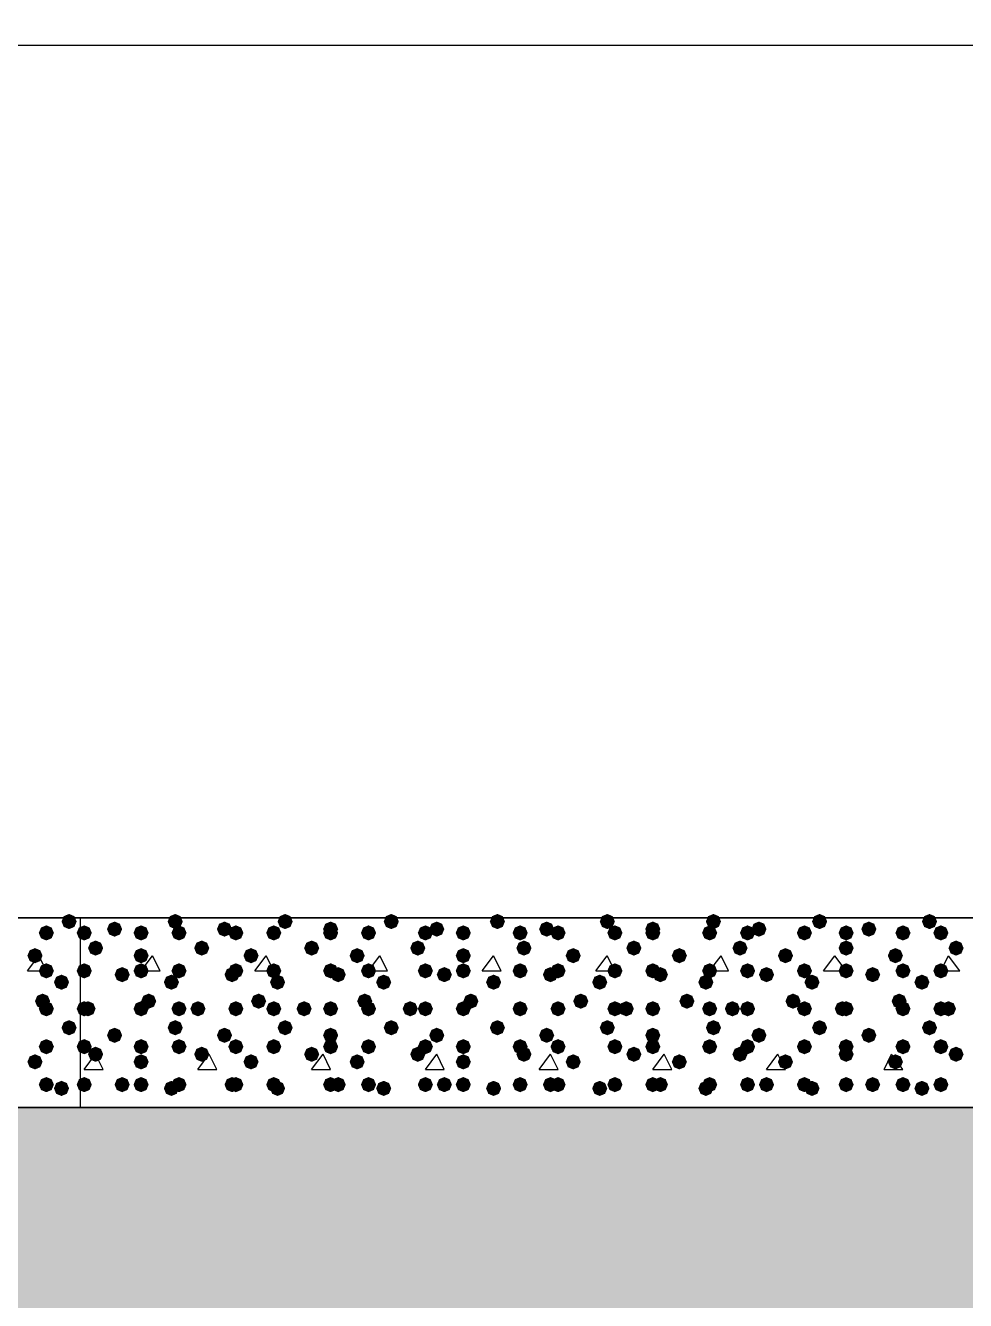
# Model space of a CAD drawing. Header units: millimetres. Extents: x 0 to 420, y 0 to 297.
# Drawn here: x 238.7 to 249.2, y 160.11 to 174.34 of the extents above; entities that cross this region are included whole.
import ezdxf

# ---------------------------------------------------------------- set-up
doc = ezdxf.new("R2010")
doc.units = ezdxf.units.MM
doc.layers.get('0').update_dxf_attribs({"linetype": 'CONTINUOUS'})

msp = doc.modelspace()

# ---------------------------------------------------------------- hatches: boundary and pattern name
at = {"true_color": 0x000007}
for points in [[(239.268, 164.338), (239.243129, 164.278204), (239.183333, 164.253333), (239.123538, 164.278204), (239.098667, 164.338), (239.123537, 164.397796), (239.183333, 164.422667), (239.243129, 164.397796)], [(239.014, 164.211), (238.989129, 164.151204), (238.929333, 164.126333), (238.869538, 164.151204), (238.844667, 164.211), (238.869537, 164.270796), (238.929333, 164.295667), (238.989129, 164.270796)], [(238.887, 163.957), (238.862129, 163.897204), (238.802333, 163.872333), (238.742538, 163.897204), (238.717667, 163.957), (238.742537, 164.016796), (238.802333, 164.041667), (238.862129, 164.016796)], [(239.014, 163.787667), (238.989129, 163.727871), (238.929333, 163.703), (238.869538, 163.727871), (238.844667, 163.787667), (238.869537, 163.847462), (238.929333, 163.872333), (238.989129, 163.847463)], [(239.183333, 163.660667), (239.158462, 163.600871), (239.098667, 163.576), (239.038871, 163.600871), (239.014, 163.660667), (239.038871, 163.720462), (239.098667, 163.745333), (239.158462, 163.720463)], [(238.971667, 163.449), (238.946796, 163.389204), (238.887, 163.364333), (238.827204, 163.389204), (238.802333, 163.449), (238.827204, 163.508796), (238.887, 163.533667), (238.946796, 163.508796)], [(239.014, 163.364333), (238.989129, 163.304537), (238.929333, 163.279667), (238.869538, 163.304537), (238.844667, 163.364333), (238.869537, 163.424129), (238.929333, 163.449), (238.989129, 163.424129)], [(239.268, 163.152667), (239.243129, 163.092871), (239.183333, 163.068), (239.123538, 163.092871), (239.098667, 163.152667), (239.123537, 163.212462), (239.183333, 163.237333), (239.243129, 163.212463)], [(239.014, 162.941), (238.989129, 162.881204), (238.929333, 162.856333), (238.869538, 162.881204), (238.844667, 162.941), (238.869537, 163.000796), (238.929333, 163.025667), (238.989129, 163.000796)], [(238.887, 162.771667), (238.862129, 162.711871), (238.802333, 162.687), (238.742538, 162.711871), (238.717667, 162.771667), (238.742537, 162.831462), (238.802333, 162.856333), (238.862129, 162.831463)], [(239.014, 162.517667), (238.989129, 162.457871), (238.929333, 162.433), (238.869538, 162.457871), (238.844667, 162.517667), (238.869537, 162.577462), (238.929333, 162.602333), (238.989129, 162.577463)], [(239.183333, 162.475333), (239.158462, 162.415537), (239.098667, 162.390667), (239.038871, 162.415537), (239.014, 162.475333), (239.038871, 162.535129), (239.098667, 162.56), (239.158462, 162.535129)]]:
    msp.add_hatch(color=0, dxfattribs=at).paths.add_polyline_path(points, flags=0)
at = {"true_color": 0x000008}
for points in [[(240.453333, 164.338), (240.428462, 164.278204), (240.368667, 164.253333), (240.308871, 164.278204), (240.284, 164.338), (240.308871, 164.397796), (240.368667, 164.422667), (240.428462, 164.397796)], [(241.681, 164.338), (241.656129, 164.278204), (241.596333, 164.253333), (241.536538, 164.278204), (241.511667, 164.338), (241.536537, 164.397796), (241.596333, 164.422667), (241.656129, 164.397796)], [(242.866333, 164.338), (242.841462, 164.278204), (242.781667, 164.253333), (242.721871, 164.278204), (242.697, 164.338), (242.721871, 164.397796), (242.781667, 164.422667), (242.841462, 164.397796)], [(244.051667, 164.338), (244.026796, 164.278204), (243.967, 164.253333), (243.907204, 164.278204), (243.882333, 164.338), (243.907204, 164.397796), (243.967, 164.422667), (244.026796, 164.397796)], [(245.279333, 164.338), (245.254462, 164.278204), (245.194667, 164.253333), (245.134871, 164.278204), (245.11, 164.338), (245.134871, 164.397796), (245.194667, 164.422667), (245.254462, 164.397796)], [(246.464667, 164.338), (246.439796, 164.278204), (246.38, 164.253333), (246.320204, 164.278204), (246.295333, 164.338), (246.320204, 164.397796), (246.38, 164.422667), (246.439796, 164.397796)], [(247.65, 164.338), (247.625129, 164.278204), (247.565333, 164.253333), (247.505538, 164.278204), (247.480667, 164.338), (247.505537, 164.397796), (247.565333, 164.422667), (247.625129, 164.397796)], [(248.877667, 164.338), (248.852796, 164.278204), (248.793, 164.253333), (248.733204, 164.278204), (248.708333, 164.338), (248.733204, 164.397796), (248.793, 164.422667), (248.852796, 164.397796)], [(239.437333, 164.211), (239.412463, 164.151204), (239.352667, 164.126333), (239.292871, 164.151204), (239.268, 164.211), (239.292871, 164.270796), (239.352667, 164.295667), (239.412462, 164.270796)], [(239.776, 164.253333), (239.751129, 164.193537), (239.691333, 164.168667), (239.631538, 164.193537), (239.606667, 164.253333), (239.631537, 164.313129), (239.691333, 164.338), (239.751129, 164.313129)], [(240.072333, 164.211), (240.047462, 164.151204), (239.987667, 164.126333), (239.927871, 164.151204), (239.903, 164.211), (239.927871, 164.270796), (239.987667, 164.295667), (240.047462, 164.270796)], [(240.495667, 164.211), (240.470796, 164.151204), (240.411, 164.126333), (240.351204, 164.151204), (240.326333, 164.211), (240.351204, 164.270796), (240.411, 164.295667), (240.470796, 164.270796)], [(241.003667, 164.253333), (240.978796, 164.193537), (240.919, 164.168667), (240.859204, 164.193537), (240.834333, 164.253333), (240.859204, 164.313129), (240.919, 164.338), (240.978796, 164.313129)], [(241.130667, 164.211), (241.105796, 164.151204), (241.046, 164.126333), (240.986204, 164.151204), (240.961333, 164.211), (240.986204, 164.270796), (241.046, 164.295667), (241.105796, 164.270796)], [(241.554, 164.211), (241.529129, 164.151204), (241.469333, 164.126333), (241.409538, 164.151204), (241.384667, 164.211), (241.409537, 164.270796), (241.469333, 164.295667), (241.529129, 164.270796)], [(242.189, 164.253333), (242.164129, 164.193537), (242.104333, 164.168667), (242.044537, 164.193537), (242.019667, 164.253333), (242.044537, 164.313129), (242.104333, 164.338), (242.164129, 164.313129)], [(242.189, 164.211), (242.164129, 164.151204), (242.104333, 164.126333), (242.044537, 164.151204), (242.019667, 164.211), (242.044537, 164.270796), (242.104333, 164.295667), (242.164129, 164.270796)], [(242.612333, 164.211), (242.587462, 164.151204), (242.527667, 164.126333), (242.467871, 164.151204), (242.443, 164.211), (242.467871, 164.270796), (242.527667, 164.295667), (242.587462, 164.270796)], [(243.247333, 164.211), (243.222462, 164.151204), (243.162667, 164.126333), (243.102871, 164.151204), (243.078, 164.211), (243.102871, 164.270796), (243.162667, 164.295667), (243.222462, 164.270796)], [(243.374333, 164.253333), (243.349463, 164.193537), (243.289667, 164.168667), (243.229871, 164.193537), (243.205, 164.253333), (243.229871, 164.313129), (243.289667, 164.338), (243.349462, 164.313129)], [(243.670667, 164.211), (243.645796, 164.151204), (243.586, 164.126333), (243.526204, 164.151204), (243.501333, 164.211), (243.526204, 164.270796), (243.586, 164.295667), (243.645796, 164.270796)], [(244.305667, 164.211), (244.280796, 164.151204), (244.221, 164.126333), (244.161204, 164.151204), (244.136333, 164.211), (244.161204, 164.270796), (244.221, 164.295667), (244.280796, 164.270796)], [(244.602, 164.253333), (244.577129, 164.193537), (244.517333, 164.168667), (244.457538, 164.193537), (244.432667, 164.253333), (244.457537, 164.313129), (244.517333, 164.338), (244.577129, 164.313129)], [(244.729, 164.211), (244.704129, 164.151204), (244.644333, 164.126333), (244.584538, 164.151204), (244.559667, 164.211), (244.584537, 164.270796), (244.644333, 164.295667), (244.704129, 164.270796)], [(245.364, 164.211), (245.339129, 164.151204), (245.279333, 164.126333), (245.219538, 164.151204), (245.194667, 164.211), (245.219537, 164.270796), (245.279333, 164.295667), (245.339129, 164.270796)], [(245.787333, 164.253333), (245.762462, 164.193537), (245.702667, 164.168667), (245.642871, 164.193537), (245.618, 164.253333), (245.642871, 164.313129), (245.702667, 164.338), (245.762462, 164.313129)], [(245.787333, 164.211), (245.762462, 164.151204), (245.702667, 164.126333), (245.642871, 164.151204), (245.618, 164.211), (245.642871, 164.270796), (245.702667, 164.295667), (245.762462, 164.270796)], [(246.422333, 164.211), (246.397462, 164.151204), (246.337667, 164.126333), (246.277871, 164.151204), (246.253, 164.211), (246.277871, 164.270796), (246.337667, 164.295667), (246.397462, 164.270796)], [(246.845667, 164.211), (246.820796, 164.151204), (246.761, 164.126333), (246.701204, 164.151204), (246.676333, 164.211), (246.701204, 164.270796), (246.761, 164.295667), (246.820796, 164.270796)], [(246.972667, 164.253333), (246.947796, 164.193537), (246.888, 164.168667), (246.828204, 164.193537), (246.803333, 164.253333), (246.828204, 164.313129), (246.888, 164.338), (246.947796, 164.313129)], [(247.480667, 164.211), (247.455796, 164.151204), (247.396, 164.126333), (247.336204, 164.151204), (247.311333, 164.211), (247.336204, 164.270796), (247.396, 164.295667), (247.455796, 164.270796)], [(247.946333, 164.211), (247.921462, 164.151204), (247.861667, 164.126333), (247.801871, 164.151204), (247.777, 164.211), (247.801871, 164.270796), (247.861667, 164.295667), (247.921462, 164.270796)], [(248.200333, 164.253333), (248.175462, 164.193537), (248.115667, 164.168667), (248.055871, 164.193537), (248.031, 164.253333), (248.055871, 164.313129), (248.115667, 164.338), (248.175462, 164.313129)], [(248.581333, 164.211), (248.556462, 164.151204), (248.496667, 164.126333), (248.436871, 164.151204), (248.412, 164.211), (248.436871, 164.270796), (248.496667, 164.295667), (248.556462, 164.270796)], [(249.004667, 164.211), (248.979796, 164.151204), (248.92, 164.126333), (248.860204, 164.151204), (248.835333, 164.211), (248.860204, 164.270796), (248.92, 164.295667), (248.979796, 164.270796)], [(239.564333, 164.041667), (239.539463, 163.981871), (239.479667, 163.957), (239.419871, 163.981871), (239.395, 164.041667), (239.419871, 164.101462), (239.479667, 164.126333), (239.539462, 164.101463)], [(240.749667, 164.041667), (240.724796, 163.981871), (240.665, 163.957), (240.605204, 163.981871), (240.580333, 164.041667), (240.605204, 164.101462), (240.665, 164.126333), (240.724796, 164.101463)], [(241.977333, 164.041667), (241.952462, 163.981871), (241.892667, 163.957), (241.832871, 163.981871), (241.808, 164.041667), (241.832871, 164.101462), (241.892667, 164.126333), (241.952462, 164.101463)], [(243.162667, 164.041667), (243.137796, 163.981871), (243.078, 163.957), (243.018204, 163.981871), (242.993333, 164.041667), (243.018204, 164.101462), (243.078, 164.126333), (243.137796, 164.101463)], [(244.348, 164.041667), (244.323129, 163.981871), (244.263333, 163.957), (244.203537, 163.981871), (244.178667, 164.041667), (244.203537, 164.101462), (244.263333, 164.126333), (244.323129, 164.101463)], [(245.575667, 164.041667), (245.550796, 163.981871), (245.491, 163.957), (245.431204, 163.981871), (245.406333, 164.041667), (245.431204, 164.101462), (245.491, 164.126333), (245.550796, 164.101463)], [(246.761, 164.041667), (246.736129, 163.981871), (246.676333, 163.957), (246.616538, 163.981871), (246.591667, 164.041667), (246.616537, 164.101462), (246.676333, 164.126333), (246.736129, 164.101463)], [(247.946333, 164.041667), (247.921462, 163.981871), (247.861667, 163.957), (247.801871, 163.981871), (247.777, 164.041667), (247.801871, 164.101462), (247.861667, 164.126333), (247.921462, 164.101463)], [(249.174, 164.041667), (249.149129, 163.981871), (249.089333, 163.957), (249.029538, 163.981871), (249.004667, 164.041667), (249.029537, 164.101462), (249.089333, 164.126333), (249.149129, 164.101463)], [(240.072333, 163.957), (240.047462, 163.897204), (239.987667, 163.872333), (239.927871, 163.897204), (239.903, 163.957), (239.927871, 164.016796), (239.987667, 164.041667), (240.047462, 164.016796)], [(241.3, 163.957), (241.275129, 163.897204), (241.215333, 163.872333), (241.155538, 163.897204), (241.130667, 163.957), (241.155537, 164.016796), (241.215333, 164.041667), (241.275129, 164.016796)], [(242.485333, 163.957), (242.460462, 163.897204), (242.400667, 163.872333), (242.340871, 163.897204), (242.316, 163.957), (242.340871, 164.016796), (242.400667, 164.041667), (242.460462, 164.016796)], [(243.670667, 163.957), (243.645796, 163.897204), (243.586, 163.872333), (243.526204, 163.897204), (243.501333, 163.957), (243.526204, 164.016796), (243.586, 164.041667), (243.645796, 164.016796)], [(244.898333, 163.957), (244.873462, 163.897204), (244.813667, 163.872333), (244.753871, 163.897204), (244.729, 163.957), (244.753871, 164.016796), (244.813667, 164.041667), (244.873462, 164.016796)], [(246.083667, 163.957), (246.058796, 163.897204), (245.999, 163.872333), (245.939204, 163.897204), (245.914333, 163.957), (245.939204, 164.016796), (245.999, 164.041667), (246.058796, 164.016796)], [(247.269, 163.957), (247.244129, 163.897204), (247.184333, 163.872333), (247.124538, 163.897204), (247.099667, 163.957), (247.124537, 164.016796), (247.184333, 164.041667), (247.244129, 164.016796)], [(248.496667, 163.957), (248.471796, 163.897204), (248.412, 163.872333), (248.352204, 163.897204), (248.327333, 163.957), (248.352204, 164.016796), (248.412, 164.041667), (248.471796, 164.016796)], [(239.437333, 163.787667), (239.412463, 163.727871), (239.352667, 163.703), (239.292871, 163.727871), (239.268, 163.787667), (239.292871, 163.847462), (239.352667, 163.872333), (239.412462, 163.847463)], [(239.860667, 163.745333), (239.835796, 163.685537), (239.776, 163.660667), (239.716204, 163.685537), (239.691333, 163.745333), (239.716204, 163.805129), (239.776, 163.83), (239.835796, 163.805129)], [(240.072333, 163.787667), (240.047462, 163.727871), (239.987667, 163.703), (239.927871, 163.727871), (239.903, 163.787667), (239.927871, 163.847462), (239.987667, 163.872333), (240.047462, 163.847463)], [(240.495667, 163.787667), (240.470796, 163.727871), (240.411, 163.703), (240.351204, 163.727871), (240.326333, 163.787667), (240.351204, 163.847462), (240.411, 163.872333), (240.470796, 163.847463)], [(241.088333, 163.745333), (241.063462, 163.685537), (241.003667, 163.660667), (240.943871, 163.685537), (240.919, 163.745333), (240.943871, 163.805129), (241.003667, 163.83), (241.063462, 163.805129)], [(241.130667, 163.787667), (241.105796, 163.727871), (241.046, 163.703), (240.986204, 163.727871), (240.961333, 163.787667), (240.986204, 163.847462), (241.046, 163.872333), (241.105796, 163.847463)], [(241.554, 163.787667), (241.529129, 163.727871), (241.469333, 163.703), (241.409538, 163.727871), (241.384667, 163.787667), (241.409537, 163.847462), (241.469333, 163.872333), (241.529129, 163.847463)], [(242.189, 163.787667), (242.164129, 163.727871), (242.104333, 163.703), (242.044537, 163.727871), (242.019667, 163.787667), (242.044537, 163.847462), (242.104333, 163.872333), (242.164129, 163.847463)], [(242.273667, 163.745333), (242.248796, 163.685537), (242.189, 163.660667), (242.129204, 163.685537), (242.104333, 163.745333), (242.129204, 163.805129), (242.189, 163.83), (242.248796, 163.805129)], [(242.612333, 163.787667), (242.587462, 163.727871), (242.527667, 163.703), (242.467871, 163.727871), (242.443, 163.787667), (242.467871, 163.847462), (242.527667, 163.872333), (242.587462, 163.847463)], [(243.247333, 163.787667), (243.222462, 163.727871), (243.162667, 163.703), (243.102871, 163.727871), (243.078, 163.787667), (243.102871, 163.847462), (243.162667, 163.872333), (243.222462, 163.847463)], [(243.459, 163.745333), (243.434129, 163.685537), (243.374333, 163.660667), (243.314538, 163.685537), (243.289667, 163.745333), (243.314537, 163.805129), (243.374333, 163.83), (243.434129, 163.805129)], [(243.670667, 163.787667), (243.645796, 163.727871), (243.586, 163.703), (243.526204, 163.727871), (243.501333, 163.787667), (243.526204, 163.847462), (243.586, 163.872333), (243.645796, 163.847463)], [(244.305667, 163.787667), (244.280796, 163.727871), (244.221, 163.703), (244.161204, 163.727871), (244.136333, 163.787667), (244.161204, 163.847462), (244.221, 163.872333), (244.280796, 163.847463)], [(244.644333, 163.745333), (244.619463, 163.685537), (244.559667, 163.660667), (244.499871, 163.685537), (244.475, 163.745333), (244.499871, 163.805129), (244.559667, 163.83), (244.619462, 163.805129)], [(244.729, 163.787667), (244.704129, 163.727871), (244.644333, 163.703), (244.584538, 163.727871), (244.559667, 163.787667), (244.584537, 163.847462), (244.644333, 163.872333), (244.704129, 163.847463)], [(245.364, 163.787667), (245.339129, 163.727871), (245.279333, 163.703), (245.219538, 163.727871), (245.194667, 163.787667), (245.219537, 163.847462), (245.279333, 163.872333), (245.339129, 163.847463)], [(245.787333, 163.787667), (245.762462, 163.727871), (245.702667, 163.703), (245.642871, 163.727871), (245.618, 163.787667), (245.642871, 163.847462), (245.702667, 163.872333), (245.762462, 163.847463)], [(245.872, 163.745333), (245.847129, 163.685537), (245.787333, 163.660667), (245.727537, 163.685537), (245.702667, 163.745333), (245.727537, 163.805129), (245.787333, 163.83), (245.847129, 163.805129)], [(246.422333, 163.787667), (246.397462, 163.727871), (246.337667, 163.703), (246.277871, 163.727871), (246.253, 163.787667), (246.277871, 163.847462), (246.337667, 163.872333), (246.397462, 163.847463)], [(246.845667, 163.787667), (246.820796, 163.727871), (246.761, 163.703), (246.701204, 163.727871), (246.676333, 163.787667), (246.701204, 163.847462), (246.761, 163.872333), (246.820796, 163.847463)], [(247.057333, 163.745333), (247.032462, 163.685537), (246.972667, 163.660667), (246.912871, 163.685537), (246.888, 163.745333), (246.912871, 163.805129), (246.972667, 163.83), (247.032462, 163.805129)], [(247.480667, 163.787667), (247.455796, 163.727871), (247.396, 163.703), (247.336204, 163.727871), (247.311333, 163.787667), (247.336204, 163.847462), (247.396, 163.872333), (247.455796, 163.847463)], [(247.946333, 163.787667), (247.921462, 163.727871), (247.861667, 163.703), (247.801871, 163.727871), (247.777, 163.787667), (247.801871, 163.847462), (247.861667, 163.872333), (247.921462, 163.847463)], [(248.242667, 163.745333), (248.217796, 163.685537), (248.158, 163.660667), (248.098204, 163.685537), (248.073333, 163.745333), (248.098204, 163.805129), (248.158, 163.83), (248.217796, 163.805129)], [(248.581333, 163.787667), (248.556462, 163.727871), (248.496667, 163.703), (248.436871, 163.727871), (248.412, 163.787667), (248.436871, 163.847462), (248.496667, 163.872333), (248.556462, 163.847463)], [(249.004667, 163.787667), (248.979796, 163.727871), (248.92, 163.703), (248.860204, 163.727871), (248.835333, 163.787667), (248.860204, 163.847462), (248.92, 163.872333), (248.979796, 163.847463)], [(240.411, 163.660667), (240.386129, 163.600871), (240.326333, 163.576), (240.266538, 163.600871), (240.241667, 163.660667), (240.266537, 163.720462), (240.326333, 163.745333), (240.386129, 163.720463)], [(241.596333, 163.660667), (241.571463, 163.600871), (241.511667, 163.576), (241.451871, 163.600871), (241.427, 163.660667), (241.451871, 163.720462), (241.511667, 163.745333), (241.571462, 163.720463)], [(242.781667, 163.660667), (242.756796, 163.600871), (242.697, 163.576), (242.637204, 163.600871), (242.612333, 163.660667), (242.637204, 163.720462), (242.697, 163.745333), (242.756796, 163.720463)], [(244.009333, 163.660667), (243.984463, 163.600871), (243.924667, 163.576), (243.864871, 163.600871), (243.84, 163.660667), (243.864871, 163.720462), (243.924667, 163.745333), (243.984462, 163.720463)], [(245.194667, 163.660667), (245.169796, 163.600871), (245.11, 163.576), (245.050204, 163.600871), (245.025333, 163.660667), (245.050204, 163.720462), (245.11, 163.745333), (245.169796, 163.720463)], [(246.38, 163.660667), (246.355129, 163.600871), (246.295333, 163.576), (246.235538, 163.600871), (246.210667, 163.660667), (246.235537, 163.720462), (246.295333, 163.745333), (246.355129, 163.720463)], [(247.565333, 163.660667), (247.540462, 163.600871), (247.480667, 163.576), (247.420871, 163.600871), (247.396, 163.660667), (247.420871, 163.720462), (247.480667, 163.745333), (247.540462, 163.720463)], [(248.793, 163.660667), (248.768129, 163.600871), (248.708333, 163.576), (248.648538, 163.600871), (248.623667, 163.660667), (248.648537, 163.720462), (248.708333, 163.745333), (248.768129, 163.720463)], [(240.157, 163.449), (240.132129, 163.389204), (240.072333, 163.364333), (240.012538, 163.389204), (239.987667, 163.449), (240.012537, 163.508796), (240.072333, 163.533667), (240.132129, 163.508796)], [(241.384667, 163.449), (241.359796, 163.389204), (241.3, 163.364333), (241.240204, 163.389204), (241.215333, 163.449), (241.240204, 163.508796), (241.3, 163.533667), (241.359796, 163.508796)], [(242.57, 163.449), (242.545129, 163.389204), (242.485333, 163.364333), (242.425538, 163.389204), (242.400667, 163.449), (242.425537, 163.508796), (242.485333, 163.533667), (242.545129, 163.508796)], [(243.755333, 163.449), (243.730462, 163.389204), (243.670667, 163.364333), (243.610871, 163.389204), (243.586, 163.449), (243.610871, 163.508796), (243.670667, 163.533667), (243.730462, 163.508796)], [(244.983, 163.449), (244.958129, 163.389204), (244.898333, 163.364333), (244.838538, 163.389204), (244.813667, 163.449), (244.838537, 163.508796), (244.898333, 163.533667), (244.958129, 163.508796)], [(246.168333, 163.449), (246.143463, 163.389204), (246.083667, 163.364333), (246.023871, 163.389204), (245.999, 163.449), (246.023871, 163.508796), (246.083667, 163.533667), (246.143462, 163.508796)], [(247.353667, 163.449), (247.328796, 163.389204), (247.269, 163.364333), (247.209204, 163.389204), (247.184333, 163.449), (247.209204, 163.508796), (247.269, 163.533667), (247.328796, 163.508796)], [(248.539, 163.449), (248.514129, 163.389204), (248.454333, 163.364333), (248.394538, 163.389204), (248.369667, 163.449), (248.394537, 163.508796), (248.454333, 163.533667), (248.514129, 163.508796)], [(239.437333, 163.364333), (239.412463, 163.304537), (239.352667, 163.279667), (239.292871, 163.304537), (239.268, 163.364333), (239.292871, 163.424129), (239.352667, 163.449), (239.412462, 163.424129)], [(239.479667, 163.364333), (239.454796, 163.304537), (239.395, 163.279667), (239.335204, 163.304537), (239.310333, 163.364333), (239.335204, 163.424129), (239.395, 163.449), (239.454796, 163.424129)], [(240.072333, 163.364333), (240.047462, 163.304537), (239.987667, 163.279667), (239.927871, 163.304537), (239.903, 163.364333), (239.927871, 163.424129), (239.987667, 163.449), (240.047462, 163.424129)], [(240.495667, 163.364333), (240.470796, 163.304537), (240.411, 163.279667), (240.351204, 163.304537), (240.326333, 163.364333), (240.351204, 163.424129), (240.411, 163.449), (240.470796, 163.424129)], [(240.707333, 163.364333), (240.682462, 163.304537), (240.622667, 163.279667), (240.562871, 163.304537), (240.538, 163.364333), (240.562871, 163.424129), (240.622667, 163.449), (240.682462, 163.424129)], [(241.130667, 163.364333), (241.105796, 163.304537), (241.046, 163.279667), (240.986204, 163.304537), (240.961333, 163.364333), (240.986204, 163.424129), (241.046, 163.449), (241.105796, 163.424129)], [(241.554, 163.364333), (241.529129, 163.304537), (241.469333, 163.279667), (241.409538, 163.304537), (241.384667, 163.364333), (241.409537, 163.424129), (241.469333, 163.449), (241.529129, 163.424129)], [(241.892667, 163.364333), (241.867796, 163.304537), (241.808, 163.279667), (241.748204, 163.304537), (241.723333, 163.364333), (241.748204, 163.424129), (241.808, 163.449), (241.867796, 163.424129)], [(242.189, 163.364333), (242.164129, 163.304537), (242.104333, 163.279667), (242.044537, 163.304537), (242.019667, 163.364333), (242.044537, 163.424129), (242.104333, 163.449), (242.164129, 163.424129)], [(242.612333, 163.364333), (242.587462, 163.304537), (242.527667, 163.279667), (242.467871, 163.304537), (242.443, 163.364333), (242.467871, 163.424129), (242.527667, 163.449), (242.587462, 163.424129)], [(243.078, 163.364333), (243.053129, 163.304537), (242.993333, 163.279667), (242.933538, 163.304537), (242.908667, 163.364333), (242.933537, 163.424129), (242.993333, 163.449), (243.053129, 163.424129)], [(243.247333, 163.364333), (243.222462, 163.304537), (243.162667, 163.279667), (243.102871, 163.304537), (243.078, 163.364333), (243.102871, 163.424129), (243.162667, 163.449), (243.222462, 163.424129)], [(243.670667, 163.364333), (243.645796, 163.304537), (243.586, 163.279667), (243.526204, 163.304537), (243.501333, 163.364333), (243.526204, 163.424129), (243.586, 163.449), (243.645796, 163.424129)], [(244.305667, 163.364333), (244.280796, 163.304537), (244.221, 163.279667), (244.161204, 163.304537), (244.136333, 163.364333), (244.161204, 163.424129), (244.221, 163.449), (244.280796, 163.424129)], [(244.305667, 163.364333), (244.280796, 163.304537), (244.221, 163.279667), (244.161204, 163.304537), (244.136333, 163.364333), (244.161204, 163.424129), (244.221, 163.449), (244.280796, 163.424129)], [(244.729, 163.364333), (244.704129, 163.304537), (244.644333, 163.279667), (244.584538, 163.304537), (244.559667, 163.364333), (244.584537, 163.424129), (244.644333, 163.449), (244.704129, 163.424129)], [(245.364, 163.364333), (245.339129, 163.304537), (245.279333, 163.279667), (245.219538, 163.304537), (245.194667, 163.364333), (245.219537, 163.424129), (245.279333, 163.449), (245.339129, 163.424129)], [(245.491, 163.364333), (245.466129, 163.304537), (245.406333, 163.279667), (245.346538, 163.304537), (245.321667, 163.364333), (245.346537, 163.424129), (245.406333, 163.449), (245.466129, 163.424129)], [(245.787333, 163.364333), (245.762462, 163.304537), (245.702667, 163.279667), (245.642871, 163.304537), (245.618, 163.364333), (245.642871, 163.424129), (245.702667, 163.449), (245.762462, 163.424129)], [(246.422333, 163.364333), (246.397462, 163.304537), (246.337667, 163.279667), (246.277871, 163.304537), (246.253, 163.364333), (246.277871, 163.424129), (246.337667, 163.449), (246.397462, 163.424129)], [(246.676333, 163.364333), (246.651462, 163.304537), (246.591667, 163.279667), (246.531871, 163.304537), (246.507, 163.364333), (246.531871, 163.424129), (246.591667, 163.449), (246.651462, 163.424129)], [(246.845667, 163.364333), (246.820796, 163.304537), (246.761, 163.279667), (246.701204, 163.304537), (246.676333, 163.364333), (246.701204, 163.424129), (246.761, 163.449), (246.820796, 163.424129)], [(247.480667, 163.364333), (247.455796, 163.304537), (247.396, 163.279667), (247.336204, 163.304537), (247.311333, 163.364333), (247.336204, 163.424129), (247.396, 163.449), (247.455796, 163.424129)], [(247.904, 163.364333), (247.879129, 163.304537), (247.819333, 163.279667), (247.759538, 163.304537), (247.734667, 163.364333), (247.759537, 163.424129), (247.819333, 163.449), (247.879129, 163.424129)], [(247.946333, 163.364333), (247.921462, 163.304537), (247.861667, 163.279667), (247.801871, 163.304537), (247.777, 163.364333), (247.801871, 163.424129), (247.861667, 163.449), (247.921462, 163.424129)], [(248.581333, 163.364333), (248.556462, 163.304537), (248.496667, 163.279667), (248.436871, 163.304537), (248.412, 163.364333), (248.436871, 163.424129), (248.496667, 163.449), (248.556462, 163.424129)], [(249.004667, 163.364333), (248.979796, 163.304537), (248.92, 163.279667), (248.860204, 163.304537), (248.835333, 163.364333), (248.860204, 163.424129), (248.92, 163.449), (248.979796, 163.424129)], [(249.089333, 163.364333), (249.064462, 163.304537), (249.004667, 163.279667), (248.944871, 163.304537), (248.92, 163.364333), (248.944871, 163.424129), (249.004667, 163.449), (249.064462, 163.424129)], [(239.776, 163.068), (239.751129, 163.008204), (239.691333, 162.983333), (239.631538, 163.008204), (239.606667, 163.068), (239.631537, 163.127796), (239.691333, 163.152667), (239.751129, 163.127796)], [(240.453333, 163.152667), (240.428462, 163.092871), (240.368667, 163.068), (240.308871, 163.092871), (240.284, 163.152667), (240.308871, 163.212462), (240.368667, 163.237333), (240.428462, 163.212463)], [(241.003667, 163.068), (240.978796, 163.008204), (240.919, 162.983333), (240.859204, 163.008204), (240.834333, 163.068), (240.859204, 163.127796), (240.919, 163.152667), (240.978796, 163.127796)], [(241.681, 163.152667), (241.656129, 163.092871), (241.596333, 163.068), (241.536538, 163.092871), (241.511667, 163.152667), (241.536537, 163.212462), (241.596333, 163.237333), (241.656129, 163.212463)], [(242.189, 163.068), (242.164129, 163.008204), (242.104333, 162.983333), (242.044537, 163.008204), (242.019667, 163.068), (242.044537, 163.127796), (242.104333, 163.152667), (242.164129, 163.127796)], [(242.866333, 163.152667), (242.841462, 163.092871), (242.781667, 163.068), (242.721871, 163.092871), (242.697, 163.152667), (242.721871, 163.212462), (242.781667, 163.237333), (242.841462, 163.212463)], [(243.374333, 163.068), (243.349463, 163.008204), (243.289667, 162.983333), (243.229871, 163.008204), (243.205, 163.068), (243.229871, 163.127796), (243.289667, 163.152667), (243.349462, 163.127796)], [(244.051667, 163.152667), (244.026796, 163.092871), (243.967, 163.068), (243.907204, 163.092871), (243.882333, 163.152667), (243.907204, 163.212462), (243.967, 163.237333), (244.026796, 163.212463)], [(244.602, 163.068), (244.577129, 163.008204), (244.517333, 162.983333), (244.457538, 163.008204), (244.432667, 163.068), (244.457537, 163.127796), (244.517333, 163.152667), (244.577129, 163.127796)], [(245.279333, 163.152667), (245.254462, 163.092871), (245.194667, 163.068), (245.134871, 163.092871), (245.11, 163.152667), (245.134871, 163.212462), (245.194667, 163.237333), (245.254462, 163.212463)], [(245.787333, 163.068), (245.762462, 163.008204), (245.702667, 162.983333), (245.642871, 163.008204), (245.618, 163.068), (245.642871, 163.127796), (245.702667, 163.152667), (245.762462, 163.127796)], [(246.464667, 163.152667), (246.439796, 163.092871), (246.38, 163.068), (246.320204, 163.092871), (246.295333, 163.152667), (246.320204, 163.212462), (246.38, 163.237333), (246.439796, 163.212463)], [(246.972667, 163.068), (246.947796, 163.008204), (246.888, 162.983333), (246.828204, 163.008204), (246.803333, 163.068), (246.828204, 163.127796), (246.888, 163.152667), (246.947796, 163.127796)], [(247.65, 163.152667), (247.625129, 163.092871), (247.565333, 163.068), (247.505538, 163.092871), (247.480667, 163.152667), (247.505537, 163.212462), (247.565333, 163.237333), (247.625129, 163.212463)], [(248.200333, 163.068), (248.175462, 163.008204), (248.115667, 162.983333), (248.055871, 163.008204), (248.031, 163.068), (248.055871, 163.127796), (248.115667, 163.152667), (248.175462, 163.127796)], [(248.877667, 163.152667), (248.852796, 163.092871), (248.793, 163.068), (248.733204, 163.092871), (248.708333, 163.152667), (248.733204, 163.212462), (248.793, 163.237333), (248.852796, 163.212463)], [(239.437333, 162.941), (239.412463, 162.881204), (239.352667, 162.856333), (239.292871, 162.881204), (239.268, 162.941), (239.292871, 163.000796), (239.352667, 163.025667), (239.412462, 163.000796)], [(240.072333, 162.941), (240.047462, 162.881204), (239.987667, 162.856333), (239.927871, 162.881204), (239.903, 162.941), (239.927871, 163.000796), (239.987667, 163.025667), (240.047462, 163.000796)], [(240.495667, 162.941), (240.470796, 162.881204), (240.411, 162.856333), (240.351204, 162.881204), (240.326333, 162.941), (240.351204, 163.000796), (240.411, 163.025667), (240.470796, 163.000796)], [(241.130667, 162.941), (241.105796, 162.881204), (241.046, 162.856333), (240.986204, 162.881204), (240.961333, 162.941), (240.986204, 163.000796), (241.046, 163.025667), (241.105796, 163.000796)], [(241.554, 162.941), (241.529129, 162.881204), (241.469333, 162.856333), (241.409538, 162.881204), (241.384667, 162.941), (241.409537, 163.000796), (241.469333, 163.025667), (241.529129, 163.000796)], [(242.189, 162.941), (242.164129, 162.881204), (242.104333, 162.856333), (242.044537, 162.881204), (242.019667, 162.941), (242.044537, 163.000796), (242.104333, 163.025667), (242.164129, 163.000796)], [(242.612333, 162.941), (242.587462, 162.881204), (242.527667, 162.856333), (242.467871, 162.881204), (242.443, 162.941), (242.467871, 163.000796), (242.527667, 163.025667), (242.587462, 163.000796)], [(243.247333, 162.941), (243.222462, 162.881204), (243.162667, 162.856333), (243.102871, 162.881204), (243.078, 162.941), (243.102871, 163.000796), (243.162667, 163.025667), (243.222462, 163.000796)], [(243.670667, 162.941), (243.645796, 162.881204), (243.586, 162.856333), (243.526204, 162.881204), (243.501333, 162.941), (243.526204, 163.000796), (243.586, 163.025667), (243.645796, 163.000796)], [(244.305667, 162.941), (244.280796, 162.881204), (244.221, 162.856333), (244.161204, 162.881204), (244.136333, 162.941), (244.161204, 163.000796), (244.221, 163.025667), (244.280796, 163.000796)], [(244.729, 162.941), (244.704129, 162.881204), (244.644333, 162.856333), (244.584538, 162.881204), (244.559667, 162.941), (244.584537, 163.000796), (244.644333, 163.025667), (244.704129, 163.000796)], [(245.364, 162.941), (245.339129, 162.881204), (245.279333, 162.856333), (245.219538, 162.881204), (245.194667, 162.941), (245.219537, 163.000796), (245.279333, 163.025667), (245.339129, 163.000796)], [(245.787333, 162.941), (245.762462, 162.881204), (245.702667, 162.856333), (245.642871, 162.881204), (245.618, 162.941), (245.642871, 163.000796), (245.702667, 163.025667), (245.762462, 163.000796)], [(246.422333, 162.941), (246.397462, 162.881204), (246.337667, 162.856333), (246.277871, 162.881204), (246.253, 162.941), (246.277871, 163.000796), (246.337667, 163.025667), (246.397462, 163.000796)], [(246.845667, 162.941), (246.820796, 162.881204), (246.761, 162.856333), (246.701204, 162.881204), (246.676333, 162.941), (246.701204, 163.000796), (246.761, 163.025667), (246.820796, 163.000796)], [(247.480667, 162.941), (247.455796, 162.881204), (247.396, 162.856333), (247.336204, 162.881204), (247.311333, 162.941), (247.336204, 163.000796), (247.396, 163.025667), (247.455796, 163.000796)], [(247.946333, 162.941), (247.921462, 162.881204), (247.861667, 162.856333), (247.801871, 162.881204), (247.777, 162.941), (247.801871, 163.000796), (247.861667, 163.025667), (247.921462, 163.000796)], [(248.581333, 162.941), (248.556462, 162.881204), (248.496667, 162.856333), (248.436871, 162.881204), (248.412, 162.941), (248.436871, 163.000796), (248.496667, 163.025667), (248.556462, 163.000796)], [(249.004667, 162.941), (248.979796, 162.881204), (248.92, 162.856333), (248.860204, 162.881204), (248.835333, 162.941), (248.860204, 163.000796), (248.92, 163.025667), (248.979796, 163.000796)], [(239.564333, 162.856333), (239.539463, 162.796537), (239.479667, 162.771667), (239.419871, 162.796537), (239.395, 162.856333), (239.419871, 162.916129), (239.479667, 162.941), (239.539462, 162.916129)], [(240.072333, 162.771667), (240.047462, 162.711871), (239.987667, 162.687), (239.927871, 162.711871), (239.903, 162.771667), (239.927871, 162.831462), (239.987667, 162.856333), (240.047462, 162.831463)], [(240.749667, 162.856333), (240.724796, 162.796537), (240.665, 162.771667), (240.605204, 162.796537), (240.580333, 162.856333), (240.605204, 162.916129), (240.665, 162.941), (240.724796, 162.916129)], [(241.3, 162.771667), (241.275129, 162.711871), (241.215333, 162.687), (241.155538, 162.711871), (241.130667, 162.771667), (241.155537, 162.831462), (241.215333, 162.856333), (241.275129, 162.831463)], [(241.977333, 162.856333), (241.952462, 162.796537), (241.892667, 162.771667), (241.832871, 162.796537), (241.808, 162.856333), (241.832871, 162.916129), (241.892667, 162.941), (241.952462, 162.916129)], [(242.485333, 162.771667), (242.460462, 162.711871), (242.400667, 162.687), (242.340871, 162.711871), (242.316, 162.771667), (242.340871, 162.831462), (242.400667, 162.856333), (242.460462, 162.831463)], [(243.162667, 162.856333), (243.137796, 162.796537), (243.078, 162.771667), (243.018204, 162.796537), (242.993333, 162.856333), (243.018204, 162.916129), (243.078, 162.941), (243.137796, 162.916129)], [(243.670667, 162.771667), (243.645796, 162.711871), (243.586, 162.687), (243.526204, 162.711871), (243.501333, 162.771667), (243.526204, 162.831462), (243.586, 162.856333), (243.645796, 162.831463)], [(244.348, 162.856333), (244.323129, 162.796537), (244.263333, 162.771667), (244.203537, 162.796537), (244.178667, 162.856333), (244.203537, 162.916129), (244.263333, 162.941), (244.323129, 162.916129)], [(244.898333, 162.771667), (244.873462, 162.711871), (244.813667, 162.687), (244.753871, 162.711871), (244.729, 162.771667), (244.753871, 162.831462), (244.813667, 162.856333), (244.873462, 162.831463)], [(245.575667, 162.856333), (245.550796, 162.796537), (245.491, 162.771667), (245.431204, 162.796537), (245.406333, 162.856333), (245.431204, 162.916129), (245.491, 162.941), (245.550796, 162.916129)], [(246.083667, 162.771667), (246.058796, 162.711871), (245.999, 162.687), (245.939204, 162.711871), (245.914333, 162.771667), (245.939204, 162.831462), (245.999, 162.856333), (246.058796, 162.831463)], [(246.761, 162.856333), (246.736129, 162.796537), (246.676333, 162.771667), (246.616538, 162.796537), (246.591667, 162.856333), (246.616537, 162.916129), (246.676333, 162.941), (246.736129, 162.916129)], [(247.269, 162.771667), (247.244129, 162.711871), (247.184333, 162.687), (247.124538, 162.711871), (247.099667, 162.771667), (247.124537, 162.831462), (247.184333, 162.856333), (247.244129, 162.831463)], [(247.946333, 162.856333), (247.921462, 162.796537), (247.861667, 162.771667), (247.801871, 162.796537), (247.777, 162.856333), (247.801871, 162.916129), (247.861667, 162.941), (247.921462, 162.916129)], [(248.496667, 162.771667), (248.471796, 162.711871), (248.412, 162.687), (248.352204, 162.711871), (248.327333, 162.771667), (248.352204, 162.831462), (248.412, 162.856333), (248.471796, 162.831463)], [(249.174, 162.856333), (249.149129, 162.796537), (249.089333, 162.771667), (249.029538, 162.796537), (249.004667, 162.856333), (249.029537, 162.916129), (249.089333, 162.941), (249.149129, 162.916129)], [(239.437333, 162.517667), (239.412463, 162.457871), (239.352667, 162.433), (239.292871, 162.457871), (239.268, 162.517667), (239.292871, 162.577462), (239.352667, 162.602333), (239.412462, 162.577463)], [(239.860667, 162.517667), (239.835796, 162.457871), (239.776, 162.433), (239.716204, 162.457871), (239.691333, 162.517667), (239.716204, 162.577462), (239.776, 162.602333), (239.835796, 162.577463)], [(240.072333, 162.517667), (240.047462, 162.457871), (239.987667, 162.433), (239.927871, 162.457871), (239.903, 162.517667), (239.927871, 162.577462), (239.987667, 162.602333), (240.047462, 162.577463)], [(240.411, 162.475333), (240.386129, 162.415537), (240.326333, 162.390667), (240.266538, 162.415537), (240.241667, 162.475333), (240.266537, 162.535129), (240.326333, 162.56), (240.386129, 162.535129)], [(240.495667, 162.517667), (240.470796, 162.457871), (240.411, 162.433), (240.351204, 162.457871), (240.326333, 162.517667), (240.351204, 162.577462), (240.411, 162.602333), (240.470796, 162.577463)], [(241.088333, 162.517667), (241.063462, 162.457871), (241.003667, 162.433), (240.943871, 162.457871), (240.919, 162.517667), (240.943871, 162.577462), (241.003667, 162.602333), (241.063462, 162.577463)], [(241.130667, 162.517667), (241.105796, 162.457871), (241.046, 162.433), (240.986204, 162.457871), (240.961333, 162.517667), (240.986204, 162.577462), (241.046, 162.602333), (241.105796, 162.577463)], [(241.554, 162.517667), (241.529129, 162.457871), (241.469333, 162.433), (241.409538, 162.457871), (241.384667, 162.517667), (241.409537, 162.577462), (241.469333, 162.602333), (241.529129, 162.577463)], [(241.596333, 162.475333), (241.571463, 162.415537), (241.511667, 162.390667), (241.451871, 162.415537), (241.427, 162.475333), (241.451871, 162.535129), (241.511667, 162.56), (241.571462, 162.535129)], [(242.189, 162.517667), (242.164129, 162.457871), (242.104333, 162.433), (242.044537, 162.457871), (242.019667, 162.517667), (242.044537, 162.577462), (242.104333, 162.602333), (242.164129, 162.577463)], [(242.273667, 162.517667), (242.248796, 162.457871), (242.189, 162.433), (242.129204, 162.457871), (242.104333, 162.517667), (242.129204, 162.577462), (242.189, 162.602333), (242.248796, 162.577463)], [(242.612333, 162.517667), (242.587462, 162.457871), (242.527667, 162.433), (242.467871, 162.457871), (242.443, 162.517667), (242.467871, 162.577462), (242.527667, 162.602333), (242.587462, 162.577463)], [(242.781667, 162.475333), (242.756796, 162.415537), (242.697, 162.390667), (242.637204, 162.415537), (242.612333, 162.475333), (242.637204, 162.535129), (242.697, 162.56), (242.756796, 162.535129)], [(243.247333, 162.517667), (243.222462, 162.457871), (243.162667, 162.433), (243.102871, 162.457871), (243.078, 162.517667), (243.102871, 162.577462), (243.162667, 162.602333), (243.222462, 162.577463)], [(243.459, 162.517667), (243.434129, 162.457871), (243.374333, 162.433), (243.314538, 162.457871), (243.289667, 162.517667), (243.314537, 162.577462), (243.374333, 162.602333), (243.434129, 162.577463)], [(243.670667, 162.517667), (243.645796, 162.457871), (243.586, 162.433), (243.526204, 162.457871), (243.501333, 162.517667), (243.526204, 162.577462), (243.586, 162.602333), (243.645796, 162.577463)], [(244.009333, 162.475333), (243.984463, 162.415537), (243.924667, 162.390667), (243.864871, 162.415537), (243.84, 162.475333), (243.864871, 162.535129), (243.924667, 162.56), (243.984462, 162.535129)], [(244.305667, 162.517667), (244.280796, 162.457871), (244.221, 162.433), (244.161204, 162.457871), (244.136333, 162.517667), (244.161204, 162.577462), (244.221, 162.602333), (244.280796, 162.577463)], [(244.644333, 162.517667), (244.619463, 162.457871), (244.559667, 162.433), (244.499871, 162.457871), (244.475, 162.517667), (244.499871, 162.577462), (244.559667, 162.602333), (244.619462, 162.577463)], [(244.729, 162.517667), (244.704129, 162.457871), (244.644333, 162.433), (244.584538, 162.457871), (244.559667, 162.517667), (244.584537, 162.577462), (244.644333, 162.602333), (244.704129, 162.577463)], [(245.194667, 162.475333), (245.169796, 162.415537), (245.11, 162.390667), (245.050204, 162.415537), (245.025333, 162.475333), (245.050204, 162.535129), (245.11, 162.56), (245.169796, 162.535129)], [(245.364, 162.517667), (245.339129, 162.457871), (245.279333, 162.433), (245.219538, 162.457871), (245.194667, 162.517667), (245.219537, 162.577462), (245.279333, 162.602333), (245.339129, 162.577463)], [(245.787333, 162.517667), (245.762462, 162.457871), (245.702667, 162.433), (245.642871, 162.457871), (245.618, 162.517667), (245.642871, 162.577462), (245.702667, 162.602333), (245.762462, 162.577463)], [(245.872, 162.517667), (245.847129, 162.457871), (245.787333, 162.433), (245.727537, 162.457871), (245.702667, 162.517667), (245.727537, 162.577462), (245.787333, 162.602333), (245.847129, 162.577463)], [(246.38, 162.475333), (246.355129, 162.415537), (246.295333, 162.390667), (246.235538, 162.415537), (246.210667, 162.475333), (246.235537, 162.535129), (246.295333, 162.56), (246.355129, 162.535129)], [(246.422333, 162.517667), (246.397462, 162.457871), (246.337667, 162.433), (246.277871, 162.457871), (246.253, 162.517667), (246.277871, 162.577462), (246.337667, 162.602333), (246.397462, 162.577463)], [(246.845667, 162.517667), (246.820796, 162.457871), (246.761, 162.433), (246.701204, 162.457871), (246.676333, 162.517667), (246.701204, 162.577462), (246.761, 162.602333), (246.820796, 162.577463)], [(247.057333, 162.517667), (247.032462, 162.457871), (246.972667, 162.433), (246.912871, 162.457871), (246.888, 162.517667), (246.912871, 162.577462), (246.972667, 162.602333), (247.032462, 162.577463)], [(247.480667, 162.517667), (247.455796, 162.457871), (247.396, 162.433), (247.336204, 162.457871), (247.311333, 162.517667), (247.336204, 162.577462), (247.396, 162.602333), (247.455796, 162.577463)], [(247.565333, 162.475333), (247.540462, 162.415537), (247.480667, 162.390667), (247.420871, 162.415537), (247.396, 162.475333), (247.420871, 162.535129), (247.480667, 162.56), (247.540462, 162.535129)], [(247.946333, 162.517667), (247.921462, 162.457871), (247.861667, 162.433), (247.801871, 162.457871), (247.777, 162.517667), (247.801871, 162.577462), (247.861667, 162.602333), (247.921462, 162.577463)], [(248.242667, 162.517667), (248.217796, 162.457871), (248.158, 162.433), (248.098204, 162.457871), (248.073333, 162.517667), (248.098204, 162.577462), (248.158, 162.602333), (248.217796, 162.577463)], [(248.581333, 162.517667), (248.556462, 162.457871), (248.496667, 162.433), (248.436871, 162.457871), (248.412, 162.517667), (248.436871, 162.577462), (248.496667, 162.602333), (248.556462, 162.577463)], [(248.793, 162.475333), (248.768129, 162.415537), (248.708333, 162.390667), (248.648538, 162.415537), (248.623667, 162.475333), (248.648537, 162.535129), (248.708333, 162.56), (248.768129, 162.535129)], [(249.004667, 162.517667), (248.979796, 162.457871), (248.92, 162.433), (248.860204, 162.457871), (248.835333, 162.517667), (248.860204, 162.577462), (248.92, 162.602333), (248.979796, 162.577463)]]:
    msp.add_hatch(color=0, dxfattribs=at).paths.add_polyline_path(points, flags=0)
h = msp.add_hatch(color=0, dxfattribs=at)
h.paths.add_polyline_path([(379.518333, 162.263667), (33.401, 162.263667), (379.518333, 150.241)], flags=0)
h.paths.add_polyline_path([(33.401, 162.263667), (379.518333, 150.241), (33.401, 150.241)], flags=0)

# ---------------------------------------------------------------- linework, layer by layer
at = {"color": 0, "true_color": 0x000007}
for points in [[(32.342667, 185.547), (32.342667, 162.263667), (380.576667, 162.263667), (380.576667, 185.547), (218.101333, 185.547), (218.101333, 206.756), (194.775667, 206.756), (194.775667, 185.547)], [(32.342667, 185.547), (32.342667, 162.263667), (380.576667, 162.263667), (380.576667, 185.547), (218.101333, 185.547), (218.101333, 206.756), (194.775667, 206.756), (194.775667, 185.547)], [(237.193667, 164.380333), (237.193667, 162.263667), (239.310333, 162.263667), (239.310333, 164.380333)]]:
    msp.add_lwpolyline(points, close=True, dxfattribs=at)
at = {"color": 0, "true_color": 0x0000fd}
msp.add_lwpolyline([(34.459333, 164.380333), (378.46, 164.380333), (378.46, 183.430333), (215.984667, 183.430333), (215.984667, 204.639333), (196.934667, 204.639333), (196.934667, 183.430333), (34.459333, 183.430333)], close=True, dxfattribs=at)
at = {"color": 0, "true_color": 0x000001}
msp.add_lwpolyline([(371.051667, 174.116999), (40.005002, 174.116999), (40.005002, 138.683999), (371.051667, 138.683999)], dxfattribs=at)
at = {"color": 0, "true_color": 0x000007}
for points in [[(258.360333, 164.380333), (239.310333, 164.380333)], [(238.717667, 163.787667), (238.844667, 163.957)], [(238.929333, 163.787667), (238.844667, 163.957)], [(238.717667, 163.787667), (238.929333, 163.787667)], [(239.310333, 162.263667), (258.360333, 162.263667)]]:
    msp.add_lwpolyline(points, dxfattribs=at)
at = {"color": 0, "true_color": 0x000008}
for points in [[(239.987667, 163.787667), (240.114667, 163.957)], [(240.199333, 163.787667), (240.114667, 163.957)], [(241.257667, 163.787667), (241.384667, 163.957)], [(241.469333, 163.787667), (241.384667, 163.957)], [(242.527667, 163.787667), (242.654667, 163.957)], [(242.739333, 163.787667), (242.654667, 163.957)], [(243.797667, 163.787667), (243.924667, 163.957)], [(244.009333, 163.787667), (243.924667, 163.957)], [(245.067667, 163.787667), (245.194667, 163.957)], [(245.279333, 163.787667), (245.194667, 163.957)], [(246.337667, 163.787667), (246.464667, 163.957)], [(246.549333, 163.787667), (246.464667, 163.957)], [(247.607667, 163.787667), (247.734667, 163.957)], [(247.861667, 163.787667), (247.734667, 163.957)], [(248.92, 163.787667), (249.004667, 163.957)], [(249.131667, 163.787667), (249.004667, 163.957)], [(239.987667, 163.787667), (240.199333, 163.787667)], [(241.257667, 163.787667), (241.469333, 163.787667)], [(242.527667, 163.787667), (242.739333, 163.787667)], [(243.797667, 163.787667), (244.009333, 163.787667)], [(245.067667, 163.787667), (245.279333, 163.787667)], [(246.337667, 163.787667), (246.549333, 163.787667)], [(247.607667, 163.787667), (247.861667, 163.787667)], [(248.92, 163.787667), (249.131667, 163.787667)], [(239.352667, 162.687), (239.479667, 162.856333)], [(239.564333, 162.687), (239.479667, 162.856333)], [(240.622667, 162.687), (240.749667, 162.856333)], [(240.834333, 162.687), (240.749667, 162.856333)], [(241.892667, 162.687), (242.019667, 162.856333)], [(242.104333, 162.687), (242.019667, 162.856333)], [(243.162667, 162.687), (243.289667, 162.856333)], [(243.374333, 162.687), (243.289667, 162.856333)], [(244.432667, 162.687), (244.559667, 162.856333)], [(244.644333, 162.687), (244.559667, 162.856333)], [(245.702667, 162.687), (245.829667, 162.856333)], [(245.914333, 162.687), (245.829667, 162.856333)], [(246.972667, 162.687), (247.099667, 162.856333)], [(247.184333, 162.687), (247.099667, 162.856333)], [(248.285, 162.687), (248.369667, 162.856333)], [(248.496667, 162.687), (248.369667, 162.856333)], [(239.352667, 162.687), (239.564333, 162.687)], [(240.622667, 162.687), (240.834333, 162.687)], [(241.892667, 162.687), (242.104333, 162.687)], [(243.162667, 162.687), (243.374333, 162.687)], [(244.432667, 162.687), (244.644333, 162.687)], [(245.702667, 162.687), (245.914333, 162.687)], [(246.972667, 162.687), (247.184333, 162.687)], [(248.285, 162.687), (248.496667, 162.687)]]:
    msp.add_lwpolyline(points, dxfattribs=at)
msp.add_lwpolyline([(379.518333, 162.263667), (33.401, 162.263667), (379.518333, 150.241)], close=True, dxfattribs=at)

doc.saveas('drawing.dxf')
